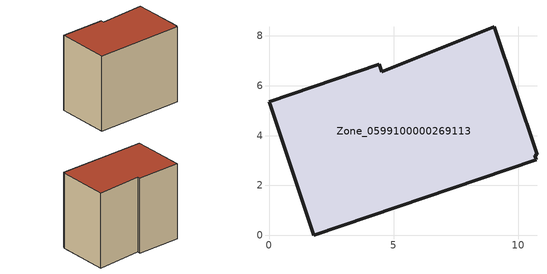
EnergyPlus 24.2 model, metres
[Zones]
Zone_0599100000269113
 floor ground (C_G): 10.73,3.03 1.79,0 0,5.36 4.43,6.87 4.53,6.56 9.04,8.37 10.75,3.24 10.66,3.21 z0.56
 wall outside (C_F): 4.43,6.87 0,5.36 1.79,0 10.73,3.03 10.66,3.21 10.75,3.24 9.04,8.37 4.53,6.56 4.43,6.87 z0.56:8.57
 roof outside (C_R): 9.04,8.37 4.53,6.56 4.43,6.87 0,5.36 1.79,0 10.73,3.03 10.66,3.21 10.75,3.24 z8.57
[BUILDING]
Pand.0599100000269113: North Axis=0; Terrain=City; Loads Convergence Tolerance Value=0.04; Temperature Convergence Tolerance Value=0.4; Solar Distribution=FullExterior; Maximum Number of Warmup Days=25; Minimum Number of Warmup Days=1
[Site:Location]
Rotterdam.The.Hague.AP_ZH_NLD Design_Conditions: Latitude=51.96; Longitude=4.45; Time Zone=1; Elevation=-4.5
[SITE:GROUNDTEMPERATURE:BUILDINGSURFACE]
18, 18, 18, 18, 18, 18, 18, 18, 18, 18, 18, 18
[MATERIAL] Thermal Absorptance=0.9; Solar Absorptance=0.7; Visible Absorptance=0.7
Name | Roughness | Thickness | Conductivity | Density | Specific Heat
G.TC.1965-1974 | MediumSmooth | 0.15 | 0.882353 | 540 | 1210
F.TC.1965-1974 | Rough | 0.3 | 0.697674 | 1920 | 840
R.TC.1965-1974 | MediumRough | 0.2 | 0.232558 | 1500 | 1000
[CONSTRUCTION]
C_G: G.TC.1965-1974
C_F: F.TC.1965-1974
C_R: R.TC.1965-1974
[ZONE]
Zone_0599100000269113: Type=1; Multiplier=1; Ceiling Height=Autocalculate; Volume=Autocalculate; Floor Area=autocalculate; Part of Total Floor Area=Yes
[ZONEINFILTRATION:DESIGNFLOWRATE]
Infil_Zone_0599100000269113: Zone or ZoneList or Space or SpaceList=Zone_0599100000269113; Schedule=AlwaysOn; Design Flow Rate Calculation Method=Flow/Area; Flow Rate per Floor Area=0.003; Constant Term Coefficient=1; Temperature Term Coefficient=0; Velocity Term Coefficient=0; Velocity Squared Term Coefficient=0
[HVACTEMPLATE:ZONE:IDEALLOADSAIRSYSTEM]
Zone_0599100000269113: Maximum Heating Supply Air Temperature=50; Minimum Cooling Supply Air Temperature=13; Maximum Heating Supply Air Humidity Ratio=0.0156; Minimum Cooling Supply Air Humidity Ratio=0.0077; Heating Limit=NoLimit; Cooling Limit=NoLimit; Dehumidification Control Type=ConstantSensibleHeatRatio; Cooling Sensible Heat Ratio=0.7; Dehumidification Setpoint=60; Humidification Control Type=None; Humidification Setpoint=30; Outdoor Air Method=None; Outdoor Air Flow Rate per Person=0.00944; Outdoor Air Flow Rate per Zone Floor Area=0; Outdoor Air Flow Rate per Zone=0; Demand Controlled Ventilation Type=None; Outdoor Air Economizer Type=NoEconomizer; Heat Recovery Type=None; Sensible Heat Recovery Effectiveness=0.7; Latent Heat Recovery Effectiveness=0.65
[ZONECONTROL:THERMOSTAT]
ThermostatControl_Zone_0599100000269113: Zone or ZoneList=Zone_0599100000269113; Control Type Schedule=DualSetpointControlType; Control 1=Thermostat_Zone_0599100000269113; Temperature Difference Between Cutout And Setpoint=0
[THERMOSTATSETPOINT:DUALSETPOINT]
Thermostat_Zone_0599100000269113: Heating Setpoint Temperature Schedule=HeatingSetpoint_Zone_0599100000269113; Cooling Setpoint Temperature Schedule=CoolingSetpoint_Zone_0599100000269113
[SCHEDULE:COMPACT]
HeatingSetpoint_Zone_0599100000269113: Through: 12/31, For: AllDays, Until: 24:00, 21
CoolingSetpoint_Zone_0599100000269113: Through: 12/31, For: AllDays, Until: 24:00, 24
DualSetpointControlType: Through: 12/31, For: AllDays, Until: 24:00, 4
AlwaysOn: Through: 12/31, For: AllDays, Until: 24:00, 1
